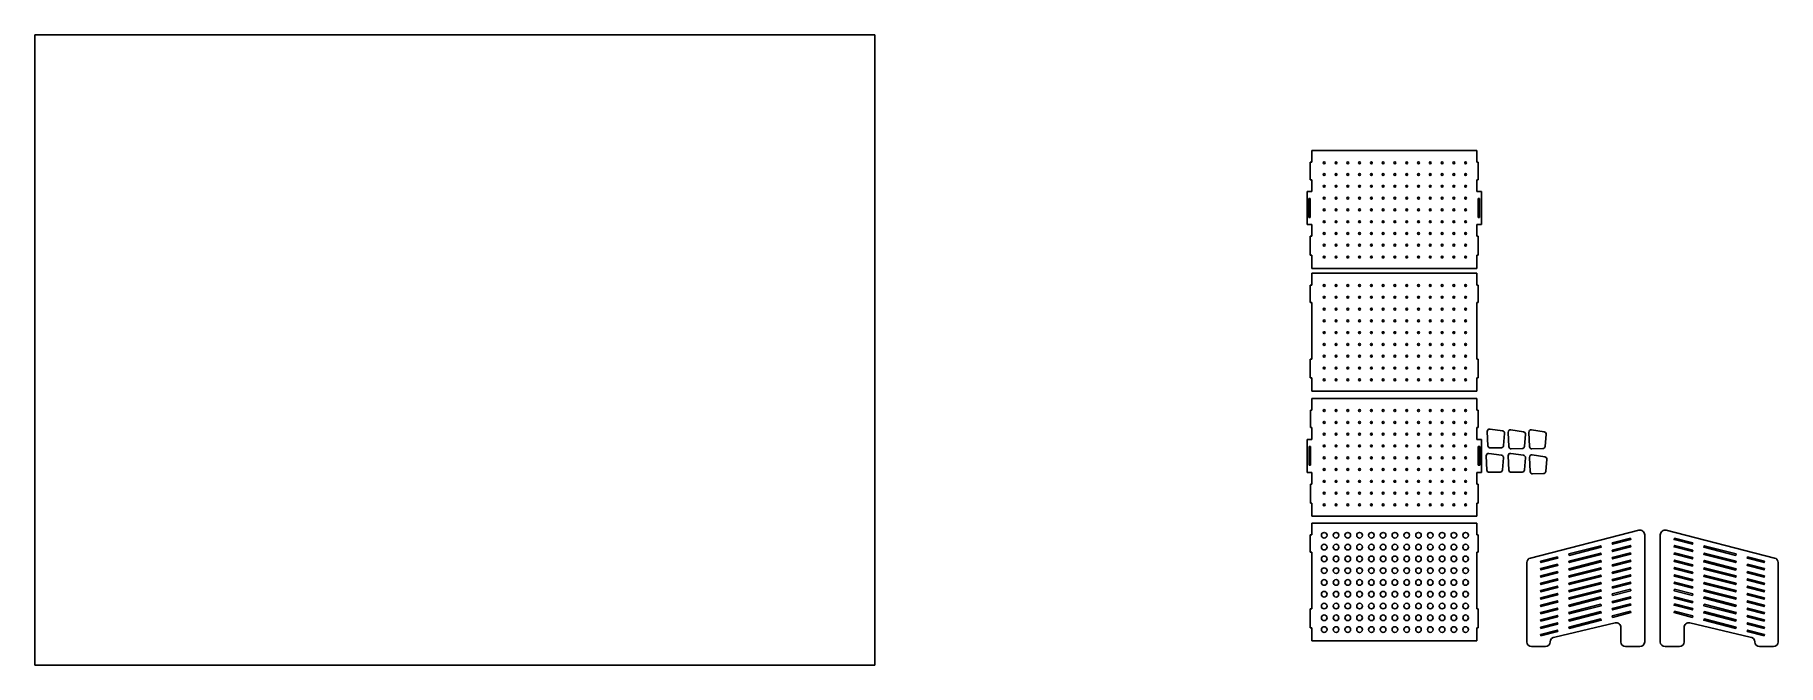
# Model space of a CAD drawing. Header units: millimetres. Extents: x 1286 to 4984, y 2190 to 3527.
import ezdxf

# ---------------------------------------------------------------- set-up
doc = ezdxf.new("R2010")
doc.units = ezdxf.units.MM
doc.header["$XCLIPFRAME"] = 2
picture_1 = doc.add_image_def('image1.jpg', size_in_pixel=(640, 480))

# ---------------------------------------------------------------- blocks, each defined once
blk = doc.blocks.new('*U2')
blk.add_circle((0, 0), 6)
blk = doc.blocks.new('*U3')
at = {"color": 0, "linetype": 'ByBlock', "lineweight": -2}
for p in [(1.22e-14, 200), (25.00000000000001, 200), (50.00000000000001, 200), (75.00000000000001, 200), (100, 200), (125, 200), (150, 200), (175, 200), (200, 200), (225, 200), (250, 200), (275, 200), (300, 200), (1.07e-14, 175), (9.2e-15, 150), (25.00000000000001, 175), (25.00000000000001, 150), (50.00000000000001, 175), (50, 150), (75.00000000000001, 175), (75.00000000000001, 150), (100, 175), (100, 150), (125, 175), (125, 150), (150, 175), (150, 150), (175, 175), (175, 150), (200, 175), (200, 150), (225, 175), (225, 150), (250, 175), (250, 150), (275, 175), (275, 150), (300, 175), (300, 150), (7.7e-15, 125), (25.00000000000001, 125), (50, 125), (75.00000000000001, 125), (100, 125), (125, 125), (150, 125), (175, 125), (200, 125), (225, 125), (250, 125), (275, 125), (300, 125), (6.1e-15, 100), (4.6e-15, 75), (25.00000000000001, 100), (25, 75), (50, 100), (50, 75), (75, 100), (75, 75), (100, 100), (100, 75), (125, 100), (125, 75), (150, 100), (150, 75), (175, 100), (175, 75), (200, 100), (200, 75), (225, 100), (225, 75), (250, 100), (250, 75), (275, 100), (275, 75), (300, 100), (300, 75), (3.1e-15, 50), (25, 50), (50, 50), (75, 50), (100, 50), (125, 50), (150, 50), (175, 50), (200, 50), (225, 50), (250, 50), (275, 50), (300, 50), (1.5e-15, 25), (0, 0), (25, 25), (25, 0), (50, 25), (50, 0), (75, 25), (75, 0), (100, 25), (100, 0), (125, 25), (125, 0), (150, 25), (150, 0), (175, 25), (175, 0), (200, 25), (200, 0), (225, 25), (225, 0), (250, 25), (250, 0), (275, 25), (275, 0), (300, 25), (300, 0)]:
    blk.add_blockref('*U2', p, dxfattribs=at)
blk = doc.blocks.new('*U6')
blk.add_circle((0, 0), 2)
blk = doc.blocks.new('*U8')
at = {"color": 0, "linetype": 'ByBlock', "lineweight": -2}
for p in [(1.22e-14, 200), (25.00000000000001, 200), (50.00000000000001, 200), (75.00000000000001, 200), (100, 200), (125, 200), (150, 200), (175, 200), (200, 200), (225, 200), (250, 200), (275, 200), (300, 200), (1.07e-14, 175), (9.2e-15, 150), (25.00000000000001, 175), (25.00000000000001, 150), (50.00000000000001, 175), (50, 150), (75.00000000000001, 175), (75.00000000000001, 150), (100, 175), (100, 150), (125, 175), (125, 150), (150, 175), (150, 150), (175, 175), (175, 150), (200, 175), (200, 150), (225, 175), (225, 150), (250, 175), (250, 150), (275, 175), (275, 150), (300, 175), (300, 150), (7.7e-15, 125), (25.00000000000001, 125), (50, 125), (75.00000000000001, 125), (100, 125), (125, 125), (150, 125), (175, 125), (200, 125), (225, 125), (250, 125), (275, 125), (300, 125), (6.1e-15, 100), (4.6e-15, 75), (25.00000000000001, 100), (25, 75), (50, 100), (50, 75), (75, 100), (75, 75), (100, 100), (100, 75), (125, 100), (125, 75), (150, 100), (150, 75), (175, 100), (175, 75), (200, 100), (200, 75), (225, 100), (225, 75), (250, 100), (250, 75), (275, 100), (275, 75), (300, 100), (300, 75), (3.1e-15, 50), (25, 50), (50, 50), (75, 50), (100, 50), (125, 50), (150, 50), (175, 50), (200, 50), (225, 50), (250, 50), (275, 50), (300, 50), (1.5e-15, 25), (0, 0), (25, 25), (25, 0), (50, 25), (50, 0), (75, 25), (75, 0), (100, 25), (100, 0), (125, 25), (125, 0), (150, 25), (150, 0), (175, 25), (175, 0), (200, 25), (200, 0), (225, 25), (225, 0), (250, 25), (250, 0), (275, 25), (275, 0), (300, 25), (300, 0)]:
    blk.add_blockref('*U6', p, dxfattribs=at)
blk = doc.blocks.new('*U9')
blk.add_circle((0, 0), 2)
blk = doc.blocks.new('*U11')
at = {"color": 0, "linetype": 'ByBlock', "lineweight": -2}
for p in [(1.22e-14, 200), (25.00000000000001, 200), (50.00000000000001, 200), (75.00000000000001, 200), (100, 200), (125, 200), (150, 200), (175, 200), (200, 200), (225, 200), (250, 200), (275, 200), (300, 200), (1.07e-14, 175), (9.2e-15, 150), (25.00000000000001, 175), (25.00000000000001, 150), (50.00000000000001, 175), (50, 150), (75.00000000000001, 175), (75.00000000000001, 150), (100, 175), (100, 150), (125, 175), (125, 150), (150, 175), (150, 150), (175, 175), (175, 150), (200, 175), (200, 150), (225, 175), (225, 150), (250, 175), (250, 150), (275, 175), (275, 150), (300, 175), (300, 150), (7.7e-15, 125), (25.00000000000001, 125), (50, 125), (75.00000000000001, 125), (100, 125), (125, 125), (150, 125), (175, 125), (200, 125), (225, 125), (250, 125), (275, 125), (300, 125), (6.1e-15, 100), (4.6e-15, 75), (25.00000000000001, 100), (25, 75), (50, 100), (50, 75), (75, 100), (75, 75), (100, 100), (100, 75), (125, 100), (125, 75), (150, 100), (150, 75), (175, 100), (175, 75), (200, 100), (200, 75), (225, 100), (225, 75), (250, 100), (250, 75), (275, 100), (275, 75), (300, 100), (300, 75), (3.1e-15, 50), (25, 50), (50, 50), (75, 50), (100, 50), (125, 50), (150, 50), (175, 50), (200, 50), (225, 50), (250, 50), (275, 50), (300, 50), (1.5e-15, 25), (0, 0), (25, 25), (25, 0), (50, 25), (50, 0), (75, 25), (75, 0), (100, 25), (100, 0), (125, 25), (125, 0), (150, 25), (150, 0), (175, 25), (175, 0), (200, 25), (200, 0), (225, 25), (225, 0), (250, 25), (250, 0), (275, 25), (275, 0), (300, 25), (300, 0)]:
    blk.add_blockref('*U9', p, dxfattribs=at)
blk = doc.blocks.new('*U12')
blk.add_circle((0, 0), 2)
blk = doc.blocks.new('*U14')
at = {"color": 0, "linetype": 'ByBlock', "lineweight": -2}
for p in [(1.22e-14, 200), (25.00000000000001, 200), (50.00000000000001, 200), (75.00000000000001, 200), (100, 200), (125, 200), (150, 200), (175, 200), (200, 200), (225, 200), (250, 200), (275, 200), (300, 200), (1.07e-14, 175), (9.2e-15, 150), (25.00000000000001, 175), (25.00000000000001, 150), (50.00000000000001, 175), (50, 150), (75.00000000000001, 175), (75.00000000000001, 150), (100, 175), (100, 150), (125, 175), (125, 150), (150, 175), (150, 150), (175, 175), (175, 150), (200, 175), (200, 150), (225, 175), (225, 150), (250, 175), (250, 150), (275, 175), (275, 150), (300, 175), (300, 150), (7.7e-15, 125), (25.00000000000001, 125), (50, 125), (75.00000000000001, 125), (100, 125), (125, 125), (150, 125), (175, 125), (200, 125), (225, 125), (250, 125), (275, 125), (300, 125), (6.1e-15, 100), (4.6e-15, 75), (25.00000000000001, 100), (25, 75), (50, 100), (50, 75), (75, 100), (75, 75), (100, 100), (100, 75), (125, 100), (125, 75), (150, 100), (150, 75), (175, 100), (175, 75), (200, 100), (200, 75), (225, 100), (225, 75), (250, 100), (250, 75), (275, 100), (275, 75), (300, 100), (300, 75), (3.1e-15, 50), (25, 50), (50, 50), (75, 50), (100, 50), (125, 50), (150, 50), (175, 50), (200, 50), (225, 50), (250, 50), (275, 50), (300, 50), (1.5e-15, 25), (0, 0), (25, 25), (25, 0), (50, 25), (50, 0), (75, 25), (75, 0), (100, 25), (100, 0), (125, 25), (125, 0), (150, 25), (150, 0), (175, 25), (175, 0), (200, 25), (200, 0), (225, 25), (225, 0), (250, 25), (250, 0), (275, 25), (275, 0), (300, 25), (300, 0)]:
    blk.add_blockref('*U12', p, dxfattribs=at)

msp = doc.modelspace()

# ---------------------------------------------------------------- linework, layer by layer
at = {"color": 3}
for p, q in [((3994.495871927418, 3256.829762415168), (3991.495871927418, 3256.829762415168)), ((3991.495871927418, 3256.829762415168), (3991.495871927418, 3219.829762415167)), ((3994.495871927418, 3281.829762415167), (3994.495871927418, 3256.829762415168)), ((4344.495871927418, 3281.829762415167), (4344.495871927418, 3256.829762415168)), ((4344.495871927418, 3256.829762415168), (4347.495871927418, 3256.829762415168)), ((4347.495871927418, 3256.829762415168), (4347.495871927418, 3219.829762415167)), ((3991.495871927418, 3219.829762415167), (3994.495871927418, 3219.829762415167)), ((3994.495871927418, 3219.829762415167), (3994.495871927418, 3194.829762415168)), ((4347.495871927418, 3219.829762415167), (4344.495871927418, 3219.829762415167)), ((4344.495871927418, 3219.829762415167), (4344.495871927418, 3194.829762415168)), ((3994.495871927418, 3194.829762415168), (3984.495871927418, 3194.829762415168)), ((3984.495871927418, 3194.829762415168), (3984.495871927419, 3124.829762415167)), ((4344.495871927418, 3194.829762415168), (4354.495871927418, 3194.829762415168)), ((4354.495871927418, 3194.829762415168), (4354.495871927418, 3124.829762415167)), ((3984.495871927419, 3124.829762415167), (3994.495871927419, 3124.829762415167)), ((3994.495871927419, 3124.829762415167), (3994.495871927419, 3099.829762415168)), ((4354.495871927418, 3124.829762415167), (4344.495871927418, 3124.829762415167)), ((4344.495871927418, 3124.829762415167), (4344.495871927418, 3099.829762415168)), ((3994.495871927419, 3099.829762415168), (3991.495871927419, 3099.829762415168)), ((3991.495871927419, 3099.829762415168), (3991.495871927419, 3059.829762415168)), ((4344.495871927418, 3099.829762415168), (4347.495871927418, 3099.829762415168)), ((4347.495871927418, 3099.829762415168), (4347.495871927418, 3059.829762415168)), ((3991.495871927419, 3059.829762415168), (3994.495871927419, 3059.829762415168)), ((3994.495871927419, 3059.829762415168), (3994.495871927418, 3031.829762415167)), ((4347.495871927418, 3059.829762415168), (4344.495871927418, 3059.829762415168)), ((4344.495871927418, 3059.829762415168), (4344.495871927418, 3031.829762415167)), ((3994.495871927418, 2996.505997068534), (3991.495871927418, 2996.505997068534)), ((3991.495871927418, 2996.505997068534), (3991.495871927418, 2959.505997068534)), ((3994.495871927418, 3021.505997068534), (3994.495871927418, 2996.505997068534)), ((4344.495871927418, 3021.505997068534), (4344.495871927418, 2996.505997068534)), ((4344.495871927418, 2996.505997068534), (4347.495871927418, 2996.505997068534)), ((4347.495871927418, 2996.505997068534), (4347.495871927418, 2959.505997068534)), ((3991.495871927418, 2959.505997068534), (3994.495871927418, 2959.505997068534)), ((3994.495871927418, 2959.505997068534), (3994.495871927418, 2934.505997068534)), ((4347.495871927418, 2959.505997068534), (4344.495871927418, 2959.505997068534)), ((4344.495871927418, 2959.505997068534), (4344.495871927418, 2934.505997068534)), ((4344.495871927418, 2959.505997068534), (4344.495871927418, 2839.505997068534)), ((3994.495871927418, 2934.505997068534), (3994.495871927419, 2839.505997068534)), ((3994.495871927419, 2839.505997068534), (3991.495871927419, 2839.505997068534)), ((3991.495871927419, 2839.505997068534), (3991.495871927419, 2799.505997068534)), ((4344.495871927418, 2839.505997068534), (4347.495871927418, 2839.505997068534)), ((4347.495871927418, 2839.505997068534), (4347.495871927418, 2799.505997068534)), ((3991.495871927419, 2799.505997068534), (3994.495871927419, 2799.505997068534)), ((3994.495871927419, 2799.505997068534), (3994.495871927418, 2771.505997068534)), ((4347.495871927418, 2799.505997068534), (4344.495871927418, 2799.505997068534)), ((4344.495871927418, 2799.505997068534), (4344.495871927418, 2771.505997068534)), ((3994.891372390357, 2756.179575256179), (3994.891372390357, 2731.179575256179)), ((4344.891372390357, 2756.179575256179), (4344.891372390357, 2731.179575256179)), ((3994.891372390357, 2731.179575256179), (3991.891372390357, 2731.179575256179)), ((3991.891372390357, 2731.179575256179), (3991.891372390357, 2694.179575256179)), ((4344.891372390357, 2731.179575256179), (4347.891372390357, 2731.179575256179)), ((4347.891372390357, 2731.179575256179), (4347.891372390357, 2694.179575256179)), ((3994.891372390357, 2669.179575256178), (3984.891372390357, 2669.179575256178)), ((3984.891372390357, 2669.179575256178), (3984.891372390357, 2599.179575256179)), ((3991.891372390357, 2694.179575256179), (3994.891372390357, 2694.179575256179)), ((3994.891372390357, 2694.179575256179), (3994.891372390357, 2669.179575256178)), ((4347.891372390357, 2694.179575256179), (4344.891372390357, 2694.179575256179)), ((4344.891372390357, 2694.179575256179), (4344.891372390357, 2669.179575256178)), ((4344.891372390357, 2669.179575256178), (4354.891372390357, 2669.179575256178)), ((4354.891372390357, 2669.179575256178), (4354.891372390357, 2599.179575256179)), ((3984.891372390358, 2599.179575256179), (3994.891372390357, 2599.179575256179)), ((3994.891372390357, 2599.179575256179), (3994.891372390357, 2574.179575256179)), ((4354.891372390357, 2599.179575256179), (4344.891372390357, 2599.179575256179)), ((4344.891372390357, 2599.179575256179), (4344.891372390357, 2574.179575256179)), ((3994.891372390357, 2574.179575256179), (3991.891372390358, 2574.179575256179)), ((3991.891372390358, 2574.179575256179), (3991.891372390358, 2534.179575256179)), ((4344.891372390357, 2574.179575256179), (4347.891372390357, 2574.179575256179)), ((4347.891372390357, 2574.179575256179), (4347.891372390357, 2534.179575256179)), ((3991.891372390358, 2534.179575256179), (3994.891372390357, 2534.179575256179)), ((3994.891372390357, 2534.179575256179), (3994.891372390357, 2506.179575256179)), ((4347.891372390357, 2534.179575256179), (4344.891372390357, 2534.179575256179)), ((4344.891372390357, 2534.179575256179), (4344.891372390357, 2506.179575256179)), ((3994.495871927418, 2491.780515652184), (3994.495871927418, 2466.780515652184)), ((4344.495871927418, 2491.780515652184), (4344.495871927418, 2466.780515652184)), ((3994.495871927418, 2466.780515652184), (3991.495871927418, 2466.780515652184)), ((3991.495871927418, 2466.780515652184), (3991.495871927418, 2429.780515652185)), ((4344.495871927418, 2466.780515652184), (4347.495871927418, 2466.780515652184)), ((4347.495871927418, 2466.780515652184), (4347.495871927418, 2429.780515652185)), ((4688.413415660725, 2476.501284315122), (4458.413415660724, 2417.554734831597)), ((4700.896070148836, 2239.700455664988), (4700.896070148836, 2466.814363922518)), ((4733.978419605646, 2239.700455664988), (4733.978419605646, 2466.814363922518)), ((4746.461074093757, 2476.501284315122), (4976.461074093758, 2417.554734831597)), ((3991.495871927418, 2429.780515652185), (3994.495871927418, 2429.780515652185)), ((3994.495871927418, 2429.780515652185), (3994.495871927418, 2404.780515652185)), ((3994.495871927418, 2404.780515652185), (3994.495871927419, 2309.780515652184)), ((4347.495871927418, 2429.780515652185), (4344.495871927418, 2429.780515652185)), ((4344.495871927418, 2429.780515652185), (4344.495871927418, 2404.780515652185)), ((4344.495871927418, 2429.780515652185), (4344.495871927418, 2309.780515652184)), ((4450.896070148836, 2407.867814438993), (4450.896070148836, 2239.700455664988)), ((4983.978419605646, 2407.867814438993), (4983.978419605646, 2239.700455664988)), ((3994.495871927419, 2309.780515652184), (3991.495871927419, 2309.780515652184)), ((3991.495871927419, 2309.780515652184), (3991.495871927419, 2269.780515652184)), ((4344.495871927418, 2309.780515652184), (4347.495871927418, 2309.780515652184)), ((4347.495871927418, 2309.780515652184), (4347.495871927418, 2269.780515652184)), ((3991.495871927419, 2269.780515652184), (3994.495871927419, 2269.780515652184)), ((3994.495871927419, 2269.780515652184), (3994.495871927418, 2241.780515652184)), ((4347.495871927418, 2269.780515652184), (4344.495871927418, 2269.780515652184)), ((4344.495871927418, 2269.780515652184), (4344.495871927418, 2241.780515652184)), ((4510.277165603227, 2249.700455664988), (4637.976578155082, 2279.88856565)), ((4650.277165603227, 2270.156798215796), (4650.277165603227, 2239.700455664988)), ((4784.597324151255, 2270.156798215796), (4784.597324151254, 2239.700455664988)), ((4924.597324151255, 2249.700455664988), (4796.8979115994, 2279.88856565)), ((4460.896070148836, 2229.700455664988), (4490.277165603226, 2229.700455664988)), ((4500.277165603227, 2239.700455664988), (4500.277165603227, 2239.700455664988)), ((4650.277165603227, 2239.700455664988), (4650.277165603227, 2239.700455664988)), ((4660.277165603227, 2229.700455664988), (4690.896070148836, 2229.700455664988)), ((4774.597324151255, 2229.700455664988), (4743.978419605646, 2229.700455664988)), ((4784.597324151254, 2239.700455664988), (4784.597324151254, 2239.700455664988)), ((4934.597324151255, 2239.700455664988), (4934.597324151255, 2239.700455664988)), ((4973.978419605646, 2229.700455664988), (4944.597324151255, 2229.700455664988))]:
    msp.add_line(p, q, dxfattribs=at)
for p, q in [((4344.495871927418, 3281.829762415167), (3994.495871927418, 3281.829762415167)), ((3991.495871927418, 3180.038389873149), (3988.395871927418, 3180.038389873149)), ((3988.395871927418, 3180.038389873149), (3988.395871927418, 3140.038389873149)), ((3991.495871927418, 3180.038389873149), (3991.495871927418, 3140.038389873148)), ((4347.495871927418, 3180.038389873149), (4350.595871927418, 3180.038389873149)), ((4347.495871927418, 3180.038389873149), (4347.495871927418, 3140.038389873148)), ((4350.595871927418, 3180.038389873149), (4350.595871927418, 3140.038389873149)), ((3988.395871927418, 3140.038389873149), (3991.495871927418, 3140.038389873148)), ((4350.595871927418, 3140.038389873149), (4347.495871927418, 3140.038389873148)), ((3994.495871927418, 3056.913081377487), (3994.495871927418, 3031.829762415167)), ((4344.495871927418, 3056.913081377487), (4344.495871927418, 3031.829762415167)), ((3994.495871927418, 3031.829762415167), (4344.495871927418, 3031.829762415167)), ((4344.495871927418, 3021.505997068534), (3994.495871927418, 3021.505997068534)), ((3994.495871927418, 2796.589316030853), (3994.495871927418, 2771.505997068534)), ((4344.495871927418, 2796.589316030853), (4344.495871927418, 2771.505997068534)), ((3994.495871927418, 2771.505997068534), (4344.495871927418, 2771.505997068534)), ((4344.891372390357, 2756.179575256179), (3994.891372390357, 2756.179575256179)), ((3991.891372390357, 2654.38820271416), (3988.791372390357, 2654.38820271416)), ((3988.791372390357, 2654.38820271416), (3988.791372390357, 2614.38820271416)), ((3991.891372390357, 2654.38820271416), (3991.891372390357, 2614.38820271416)), ((4347.891372390357, 2654.38820271416), (4350.991372390357, 2654.38820271416)), ((4347.891372390357, 2654.38820271416), (4347.891372390357, 2614.38820271416)), ((4350.991372390357, 2654.38820271416), (4350.991372390357, 2614.38820271416)), ((3988.791372390357, 2614.38820271416), (3991.891372390357, 2614.38820271416)), ((4350.991372390357, 2614.38820271416), (4347.891372390357, 2614.38820271416)), ((3994.891372390357, 2531.262894218498), (3994.891372390357, 2506.179575256179)), ((4344.891372390357, 2531.262894218498), (4344.891372390357, 2506.179575256179)), ((4344.495871927418, 2491.780515652184), (3994.495871927418, 2491.780515652184)), ((3994.891372390357, 2506.179575256179), (4344.891372390357, 2506.179575256179)), ((3994.495871927418, 2266.863834614504), (3994.495871927418, 2241.780515652184)), ((4344.495871927418, 2266.863834614504), (4344.495871927418, 2241.780515652184)), ((3994.495871927418, 2241.780515652184), (4344.495871927418, 2241.780515652184))]:
    msp.add_line(p, q)
at = {"color": 2}
for p, q in [((4367.009575831189, 2685.945737261218), (4368.400693187191, 2655.724944692544)), ((4399.39496584762, 2687.244126320424), (4372.723994037821, 2691.123583831468)), ((4401.616596937748, 2656.165015749352), (4403.659578344263, 2681.900521197218)), ((4411.296973820149, 2684.101495354425), (4412.68809117615, 2653.880702785752)), ((4443.682363836579, 2685.399884413631), (4417.01139202678, 2689.279341924676)), ((4445.903994926707, 2654.320773842559), (4447.946976333223, 2680.056279290426)), ((4455.121727177141, 2684.112733882985), (4456.512844533143, 2653.891941314312)), ((4487.507117193572, 2685.411122942191), (4460.836145383773, 2689.290580453236)), ((4489.7287482837, 2654.332012371119), (4491.771729690215, 2680.067517818986)), ((4364.702933960534, 2634.30699624447), (4366.094051316536, 2604.086203675797)), ((4397.088323976965, 2635.605385303675), (4370.417352167166, 2639.48484281472)), ((4373.525719530817, 2650.956558709091), (4396.762592578099, 2651.562388318853)), ((4399.309955067093, 2604.526274732604), (4401.352936473609, 2630.26178018047)), ((4411.296973820149, 2634.30699624447), (4412.68809117615, 2604.086203675797)), ((4443.682363836579, 2635.605385303675), (4417.01139202678, 2639.48484281472)), ((4417.813117519776, 2649.112316802299), (4441.049990567058, 2649.718146412061)), ((4445.903994926707, 2604.526274732604), (4447.946976333223, 2630.26178018047)), ((4456.507040271563, 2631.079574526255), (4457.898157627564, 2600.858781957582)), ((4461.63787087677, 2649.123555330859), (4484.874743924051, 2649.729384940621)), ((4488.892430287994, 2632.37796358546), (4462.221458478195, 2636.257421096505)), ((4491.114061378122, 2601.298853014389), (4493.157042784637, 2627.034358462255)), ((4371.219077660163, 2599.317817692343), (4394.455950707444, 2599.923647302106)), ((4417.813117519776, 2599.317817692343), (4441.049990567058, 2599.923647302106)), ((4463.023183971191, 2596.090395974128), (4486.260057018473, 2596.696225583891))]:
    msp.add_line(p, q, dxfattribs=at)
for points in [[(4540.021098742868, 2426.108455221743), (4540.767092642773, 2423.202686287141), (4608.56284316295, 2440.607792290335), (4607.816849263044, 2443.513561224938)], [(4632.031590384737, 2449.730177057482), (4632.777584284641, 2446.82440812288), (4671.475703459611, 2456.759320874737), (4670.729709559706, 2459.66508980934)], [(4632.031590384737, 2434.245379627484), (4632.777584284641, 2431.339610692881), (4671.475703459611, 2441.274523444739), (4670.729709559706, 2444.180292379341)], [(4802.842899369745, 2449.730177057482), (4802.09690546984, 2446.82440812288), (4763.39878629487, 2456.759320874737), (4764.144780194776, 2459.66508980934)], [(4802.842899369745, 2434.245379627484), (4802.09690546984, 2431.339610692881), (4763.39878629487, 2441.274523444739), (4764.144780194776, 2444.180292379341)], [(4894.853391011614, 2426.108455221743), (4894.107397111708, 2423.202686287141), (4826.311646591531, 2440.607792290335), (4827.057640491437, 2443.513561224938)], [(4479.963016140511, 2410.689829629103), (4480.709010040417, 2407.7840606945), (4516.552351521081, 2416.986070454596), (4515.806357621175, 2419.891839389198)], [(4479.963016140511, 2395.205032199104), (4480.709010040417, 2392.299263264502), (4516.552351521081, 2401.501273024597), (4515.806357621175, 2404.4070419592)], [(4540.021098742868, 2410.623657791745), (4540.767092642773, 2407.717888857142), (4608.56284316295, 2425.122994860337), (4607.816849263044, 2428.02876379494)], [(4540.021098742868, 2394.968682256715), (4540.767092642773, 2392.062913322112), (4608.56284316295, 2409.468019325307), (4607.816849263044, 2412.37378825991)], [(4632.031590384737, 2418.590404092455), (4632.777584284641, 2415.684635157852), (4671.475703459611, 2425.619547909709), (4670.729709559706, 2428.525316844312)], [(4632.031590384737, 2403.273637693255), (4632.777584284641, 2400.367868758652), (4671.475703459611, 2410.302781510509), (4670.729709559706, 2413.208550445112)], [(4802.842899369745, 2418.590404092455), (4802.09690546984, 2415.684635157852), (4763.39878629487, 2425.619547909709), (4764.144780194776, 2428.525316844312)], [(4802.842899369745, 2403.273637693255), (4802.09690546984, 2400.367868758652), (4763.39878629487, 2410.302781510509), (4764.144780194776, 2413.208550445112)], [(4894.853391011614, 2410.623657791745), (4894.107397111708, 2407.717888857142), (4826.311646591531, 2425.122994860337), (4827.057640491437, 2428.02876379494)], [(4894.853391011614, 2394.968682256715), (4894.107397111708, 2392.062913322112), (4826.311646591531, 2409.468019325307), (4827.057640491437, 2412.37378825991)], [(4954.91147361397, 2410.689829629103), (4954.165479714064, 2407.7840606945), (4918.3221382334, 2416.986070454596), (4919.068132133306, 2419.891839389198)], [(4954.91147361397, 2395.205032199104), (4954.165479714064, 2392.299263264502), (4918.3221382334, 2401.501273024597), (4919.068132133306, 2404.4070419592)], [(4479.963016140511, 2379.550056664075), (4480.709010040417, 2376.644287729472), (4516.552351521081, 2385.846297489568), (4515.806357621175, 2388.75206642417)], [(4479.963016140511, 2364.233290264875), (4480.709010040417, 2361.327521330272), (4516.552351521081, 2370.529531090368), (4515.806357621175, 2373.43530002497)], [(4540.021098742868, 2379.651915857515), (4540.767092642773, 2376.746146922913), (4608.56284316295, 2394.151252926107), (4607.816849263044, 2397.05702186071)], [(4540.021098742868, 2364.13897954727), (4540.767092642773, 2361.233210612667), (4608.56284316295, 2378.638316615862), (4607.816849263044, 2381.544085550465)], [(4632.031590384737, 2387.760701383009), (4632.777584284641, 2384.854932448407), (4671.475703459611, 2394.789845200264), (4670.729709559706, 2397.695614134867)], [(4632.031590384737, 2372.194135282905), (4632.777584284641, 2369.288366348301), (4671.475703459611, 2379.223279100159), (4670.729709559706, 2382.129048034762)], [(4802.842899369745, 2387.760701383009), (4802.09690546984, 2384.854932448407), (4763.39878629487, 2394.789845200264), (4764.144780194776, 2397.695614134867)], [(4802.842899369745, 2372.194135282905), (4802.09690546984, 2369.288366348301), (4763.39878629487, 2379.223279100159), (4764.144780194776, 2382.129048034762)], [(4894.853391011614, 2379.651915857515), (4894.107397111708, 2376.746146922913), (4826.311646591531, 2394.151252926107), (4827.057640491437, 2397.05702186071)], [(4894.853391011614, 2364.13897954727), (4894.107397111708, 2361.233210612667), (4826.311646591531, 2378.638316615862), (4827.057640491437, 2381.544085550465)], [(4954.91147361397, 2379.550056664075), (4954.165479714064, 2376.644287729472), (4918.3221382334, 2385.846297489568), (4919.068132133306, 2388.75206642417)], [(4954.91147361397, 2364.233290264875), (4954.165479714064, 2361.327521330272), (4918.3221382334, 2370.529531090368), (4919.068132133306, 2373.43530002497)], [(4479.963016140511, 2348.72035395463), (4480.709010040417, 2345.814585020027), (4516.552351521081, 2355.016594780122), (4515.806357621175, 2357.922363714725)], [(4479.963016140511, 2333.153787854525), (4480.709010040417, 2330.248018919922), (4516.552351521081, 2339.450028680018), (4515.806357621175, 2342.35579761462)], [(4540.021098742868, 2348.572413447165), (4540.767092642773, 2345.666644512562), (4608.56284316295, 2363.071750515757), (4607.816849263044, 2365.97751945036)], [(4540.021098742868, 2333.0468838807), (4540.767092642773, 2330.141114946097), (4608.56284316295, 2347.546220949292), (4607.816849263044, 2350.451989883894)], [(4540.021098742868, 2317.679582589569), (4540.767092642773, 2314.773813654967), (4608.56284316295, 2332.178919658161), (4607.816849263044, 2335.084688592764)], [(4632.031590384737, 2356.668605716439), (4632.777584284641, 2353.762836781836), (4671.475703459611, 2363.697749533693), (4670.729709559706, 2366.603518468296)], [(4632.031590384737, 2341.301304425309), (4632.777584284641, 2338.395535490706), (4671.475703459611, 2348.330448242563), (4670.729709559706, 2351.236217177166)], [(4632.031590384737, 2325.634393705712), (4632.777584284641, 2322.728624771109), (4671.475703459611, 2332.663537522966), (4670.729709559706, 2335.569306457569)], [(4802.842899369745, 2356.668605716439), (4802.09690546984, 2353.762836781836), (4763.39878629487, 2363.697749533693), (4764.144780194776, 2366.603518468296)], [(4802.842899369745, 2341.301304425309), (4802.09690546984, 2338.395535490706), (4763.39878629487, 2348.330448242563), (4764.144780194776, 2351.236217177166)], [(4802.842899369745, 2325.634393705712), (4802.09690546984, 2322.728624771109), (4763.39878629487, 2332.663537522966), (4764.144780194776, 2335.569306457569)], [(4894.853391011614, 2348.572413447165), (4894.107397111708, 2345.666644512562), (4826.311646591531, 2363.071750515757), (4827.057640491437, 2365.97751945036)], [(4894.853391011614, 2333.0468838807), (4894.107397111708, 2330.141114946097), (4826.311646591531, 2347.546220949292), (4827.057640491437, 2350.451989883894)], [(4894.853391011614, 2317.679582589569), (4894.107397111708, 2314.773813654967), (4826.311646591531, 2332.178919658161), (4827.057640491437, 2335.084688592764)], [(4954.91147361397, 2348.72035395463), (4954.165479714064, 2345.814585020027), (4918.3221382334, 2355.016594780122), (4919.068132133306, 2357.922363714725)], [(4954.91147361397, 2333.153787854525), (4954.165479714064, 2330.248018919922), (4918.3221382334, 2339.450028680018), (4919.068132133306, 2342.35579761462)], [(4479.963016140511, 2317.62825828806), (4480.709010040417, 2314.722489353457), (4516.552351521081, 2323.924499113552), (4515.806357621175, 2326.830268048155)], [(4479.963016140511, 2302.260956996929), (4480.709010040417, 2299.355188062326), (4516.552351521081, 2308.557197822421), (4515.806357621175, 2311.462966757025)], [(4479.963016140511, 2286.594046277333), (4480.709010040417, 2283.68827734273), (4516.552351521081, 2292.890287102825), (4515.806357621175, 2295.796056037428)], [(4540.021098742868, 2302.012671869972), (4540.767092642773, 2299.10690293537), (4608.56284316295, 2316.512008938564), (4607.816849263044, 2319.417777873168)], [(4540.021098742868, 2286.667565788263), (4540.767092642773, 2283.76179685366), (4608.56284316295, 2301.166902856855), (4607.816849263044, 2304.072671791458)], [(4632.031590384737, 2310.289287624002), (4632.777584284641, 2307.3835186894), (4671.475703459611, 2317.318431441257), (4670.729709559706, 2320.224200375859)], [(4632.031590384737, 2294.662850140723), (4632.777584284641, 2291.75708120612), (4671.475703459611, 2301.691993957978), (4670.729709559706, 2304.59776289258)], [(4802.842899369745, 2310.289287624002), (4802.09690546984, 2307.3835186894), (4763.39878629487, 2317.318431441257), (4764.144780194776, 2320.224200375859)], [(4802.842899369745, 2294.662850140723), (4802.09690546984, 2291.75708120612), (4763.39878629487, 2301.691993957978), (4764.144780194776, 2304.59776289258)], [(4894.853391011614, 2302.012671869972), (4894.107397111708, 2299.10690293537), (4826.311646591531, 2316.512008938564), (4827.057640491437, 2319.417777873168)], [(4894.853391011614, 2286.667565788263), (4894.107397111708, 2283.76179685366), (4826.311646591531, 2301.166902856855), (4827.057640491437, 2304.072671791458)], [(4954.91147361397, 2317.62825828806), (4954.165479714064, 2314.722489353457), (4918.3221382334, 2323.924499113552), (4919.068132133306, 2326.830268048155)], [(4954.91147361397, 2302.260956996929), (4954.165479714064, 2299.355188062326), (4918.3221382334, 2308.557197822421), (4919.068132133306, 2311.462966757025)], [(4954.91147361397, 2286.594046277333), (4954.165479714064, 2283.68827734273), (4918.3221382334, 2292.890287102825), (4919.068132133306, 2295.796056037428)], [(4479.963016140511, 2271.248940195623), (4480.709010040417, 2268.34317126102), (4516.552351521081, 2277.545181021115), (4515.806357621175, 2280.450949955718)], [(4479.963016140511, 2255.622502712344), (4480.709010040417, 2252.716733777741), (4516.552351521081, 2261.918743537836), (4515.806357621175, 2264.824512472439)], [(4540.021098742868, 2271.041128304984), (4540.767092642773, 2268.135359370381), (4608.56284316295, 2285.540465373576), (4607.816849263044, 2288.446234308179)], [(4894.853391011614, 2271.041128304984), (4894.107397111708, 2268.135359370381), (4826.311646591531, 2285.540465373576), (4827.057640491437, 2288.446234308179)], [(4954.91147361397, 2271.248940195623), (4954.165479714064, 2268.34317126102), (4918.3221382334, 2277.545181021115), (4919.068132133306, 2280.450949955718)], [(4954.91147361397, 2255.622502712344), (4954.165479714064, 2252.716733777741), (4918.3221382334, 2261.918743537836), (4919.068132133306, 2264.824512472439)]]:
    msp.add_lwpolyline(points, close=True, dxfattribs=at)
for centre, start, end in [((4372.004286919228, 2686.175652782692), 81.72401580848783, 182.6355671560622), ((4398.675258729027, 2682.296195271647), 355.461163388133, 81.72401580848783), ((4416.291684908187, 2684.331410875899), 81.72401580848783, 182.6355671560621), ((4442.962656717987, 2680.451953364855), 355.461163388133, 81.72401580848783), ((4460.11643826518, 2684.342649404459), 81.72401580848774, 182.6355671560622), ((4486.787410074979, 2680.463191893415), 355.461163388133, 81.72401580848786), ((4369.697645048574, 2634.536911765943), 81.72401580848783, 182.6355671560624), ((4373.39540427523, 2655.954860214019), 182.6355671560625, 271.4934719444086), ((4396.632277322512, 2656.560689823781), 271.4934719444086, 355.4611633881333), ((4396.368616858373, 2630.6574542549), 355.461163388133, 81.72401580848783), ((4416.291684908187, 2634.536911765943), 81.72401580848783, 182.6355671560623), ((4417.682802264189, 2654.110618307226), 182.6355671560625, 271.493471944409), ((4440.919675311471, 2654.716447916988), 271.4934719444086, 355.4611633881334), ((4442.962656717987, 2630.6574542549), 355.461163388133, 81.72401580848783), ((4461.501751359602, 2631.309490047728), 81.72401580848775, 182.6355671560623), ((4461.507555621182, 2654.121856835786), 182.6355671560625, 271.4934719444088), ((4484.744428668464, 2654.727686445549), 271.4934719444086, 355.4611633881334), ((4488.172723169401, 2627.430032536685), 355.461163388133, 81.72401580848786), ((4371.088762404575, 2604.316119197271), 182.6355671560624, 271.4934719444086), ((4394.325635451857, 2604.921948807032), 271.4934719444086, 355.4611633881334), ((4417.682802264189, 2604.316119197271), 182.6355671560623, 271.493471944409), ((4440.919675311471, 2604.921948807032), 271.4934719444086, 355.4611633881335), ((4462.892868715604, 2601.088697479056), 182.6355671560623, 271.4934719444088), ((4486.129741762885, 2601.694527088818), 271.4934719444086, 355.4611633881335)]:
    msp.add_arc(centre, 5, start, end, dxfattribs=at)
at = {"color": 3}
for centre, start, end in [((4690.896070148836, 2466.814363922518), 0, 104.3748940925512), ((4743.978419605646, 2466.814363922518), 75.62510590749332, 180), ((4460.896070148836, 2407.867814438993), 104.3748940925512, 180), ((4973.978419605646, 2407.867814438993), 7e-15, 75.62510590749332), ((4640.277165603226, 2270.156798215795), 1.7048e-12, 103.3005303234132), ((4794.597324151255, 2270.156798215795), 76.6994696765418, 179.9999999999983), ((4460.896070148836, 2239.700455664988), 180, 270), ((4490.277165603226, 2239.700455664988), 270, 0), ((4510.277165603227, 2239.700455664988), 90, 180), ((4660.277165603227, 2239.700455664988), 180, 270), ((4690.896070148836, 2239.700455664988), 270, 0), ((4743.978419605646, 2239.700455664988), 180, 270), ((4774.597324151255, 2239.700455664988), 270, 7e-15), ((4924.597324151255, 2239.700455664988), 7e-15, 90), ((4944.597324151255, 2239.700455664988), 180, 270), ((4973.978419605646, 2239.700455664988), 270, 7e-15)]:
    msp.add_arc(centre, 10, start, end, dxfattribs=at)

# ---------------------------------------------------------------- block references
for name, p in [('*U14', (4021.019788801532, 3055.832495822868)), ('*U11', (4021.019788801532, 2795.508730476235)), ('*U8', (4021.019788801532, 2530.182308663879)), ('*U3', (4021.019788801532, 2265.783249059885))]:
    msp.add_blockref(name, p)

# ---------------------------------------------------------------- pictures from other files: only their frames are drawn
image = msp.add_image(picture_1, insert=(1285.656694895351, 2190.438949583523), size_in_units=(1782.075590664201, 1336.5566929981508))
image.set_boundary_path([(-0.5, -0.5), (639.5, 479.4999999999999)])
image.dxf.clipping = 0

doc.saveas('drawing.dxf')
